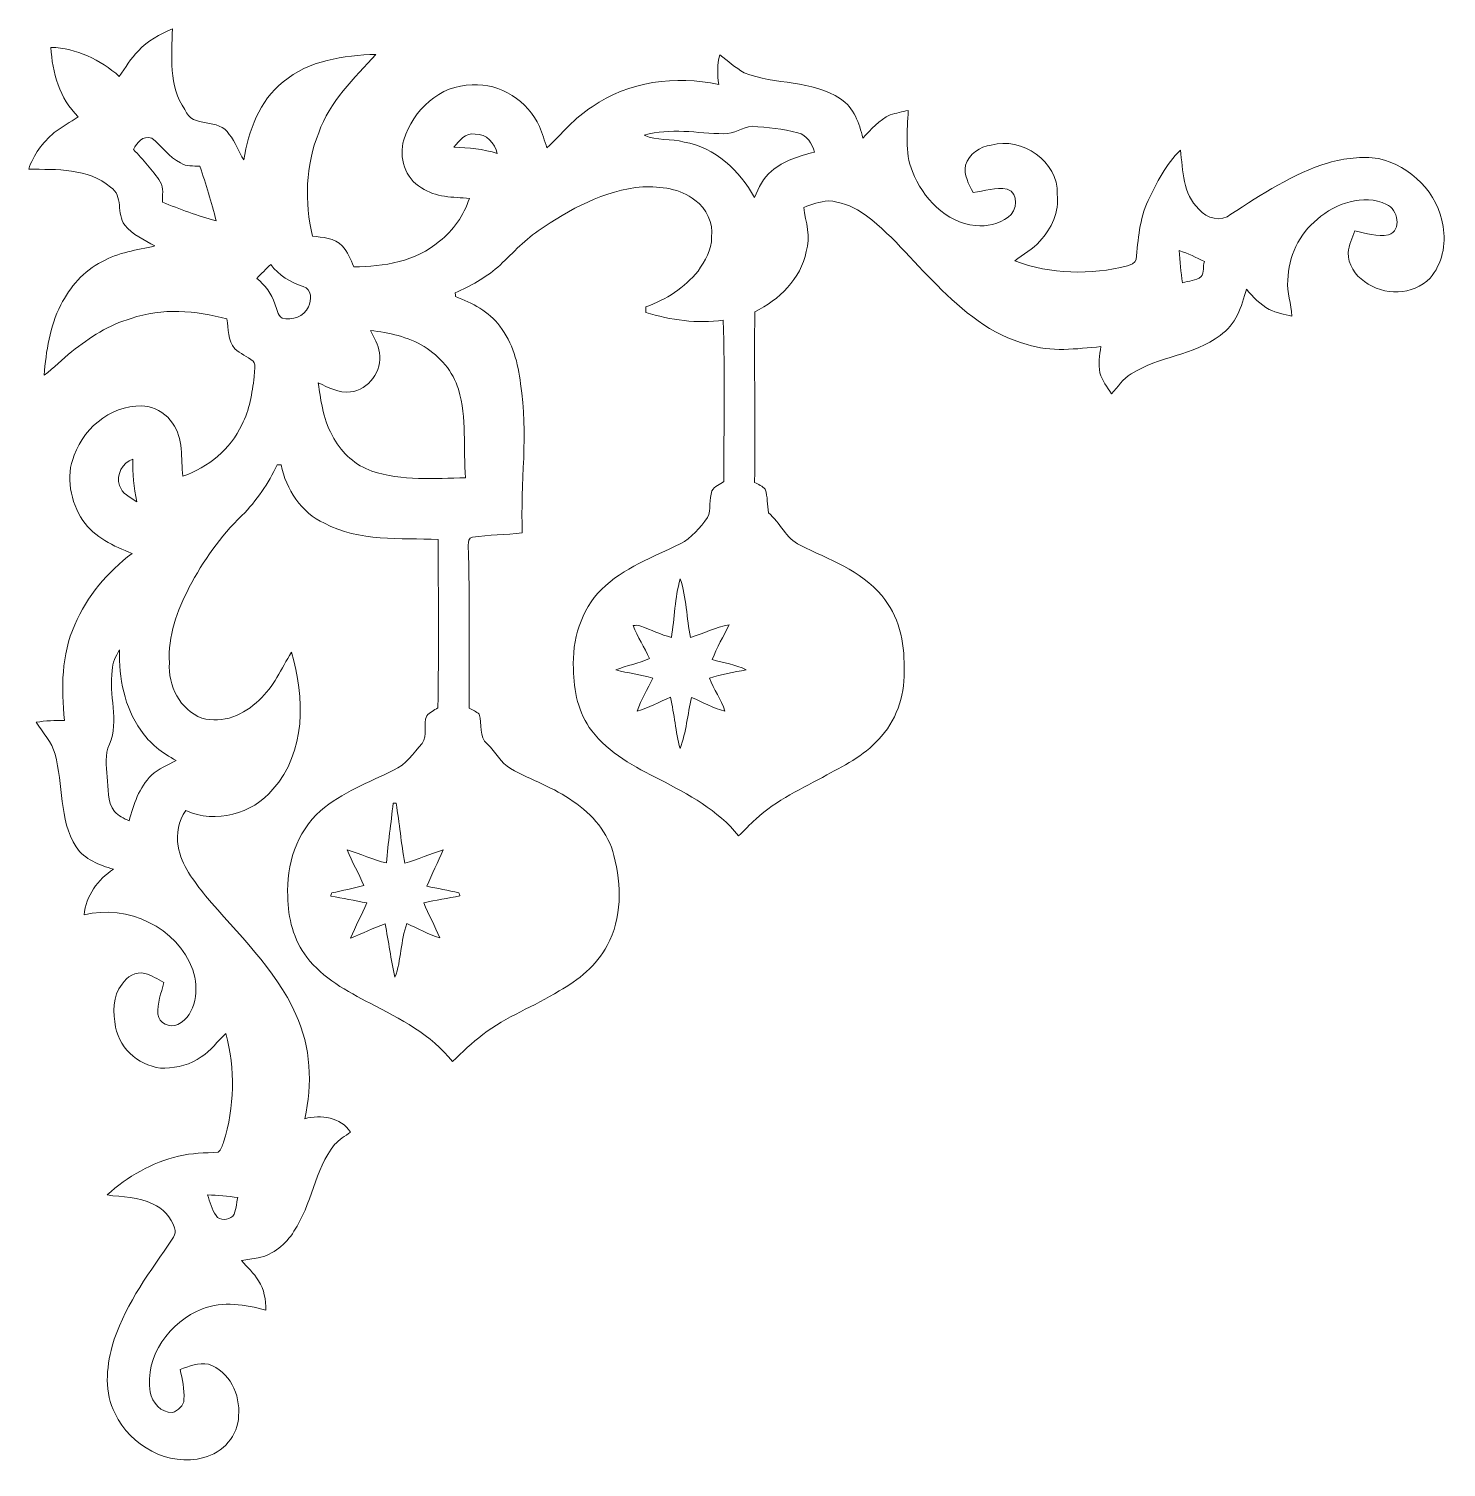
# Model space of a CAD drawing. Header units: centimetres. Extents: x -16.3 to 16.3, y -16.6 to 16.4.
import ezdxf

# ---------------------------------------------------------------- set-up
doc = ezdxf.new("R2010")
doc.units = ezdxf.units.CM
doc.header["$MEASUREMENT"] = 0
doc.layers.add('Layer 1', color=7, linetype='Continuous')

msp = doc.modelspace()

# ---------------------------------------------------------------- linework, layer by layer
at = {"layer": 'Layer 1', "color": 251, "lineweight": 9}
for points, knots in [([(-13.73681, 15.92373), (-13.52408, 16.15551), (-13.23833, 16.30085), (-12.95541, 16.42856), (-12.95541, 16.42856), (-12.9674, 15.80626), (-13.04431, 15.11305), (-12.66789, 14.57224), (-12.66789, 14.57224), (-12.50138, 14.11857), (-11.86638, 14.40009), (-11.64942, 14.00392), (-11.64942, 14.00392), (-11.50196, 13.8307), (-11.43211, 13.61128), (-11.3157, 13.41901), (-11.3157, 13.41901), (-11.20245, 14.0847), (-10.96045, 14.77579), (-10.41046, 15.2083), (-10.41046, 15.2083), (-9.82344, 15.70748), (-9.02298, 15.81578), (-8.27968, 15.84083), (-8.27968, 15.84083), (-8.77675, 15.29191), (-9.34295, 14.7578), (-9.59342, 14.04131), (-9.59342, 14.04131), (-9.89893, 13.29236), (-9.92115, 12.44887), (-9.73877, 11.66641), (-9.73877, 11.66641), (-9.50488, 11.63713), (-9.23112, 11.63219), (-9.05826, 11.4431), (-9.05826, 11.4431), (-8.91785, 11.31646), (-8.866, 11.1316), (-8.78839, 10.96615), (-8.78839, 10.96615), (-8.09835, 10.9598), (-7.36246, 11.08962), (-6.822, 11.54964), (-6.822, 11.54964), (-6.49815, 11.79835), (-6.26214, 12.1476), (-6.13338, 12.53389), (-6.13338, 12.53389), (-6.5038, 12.56564), (-6.91302, 12.55294), (-7.23052, 12.77978), (-7.23052, 12.77978), (-7.61399, 12.98509), (-7.76215, 13.47757), (-7.63833, 13.88009), (-7.63833, 13.88009), (-7.43478, 14.55531), (-6.8033, 15.14339), (-6.07094, 15.13774), (-6.07094, 15.13774), (-5.419, 15.19631), (-4.78931, 14.76309), (-4.52224, 14.18136), (-4.52224, 14.18136), (-4.45663, 14.02367), (-4.40794, 13.85998), (-4.35362, 13.69806), (-4.35362, 13.69806), (-4.0086, 14.01133), (-3.7165, 14.39021), (-3.31504, 14.63751), (-3.31504, 14.63751), (-2.4786, 15.21888), (-1.39099, 15.36634), (-0.40744, 15.14833), (-0.40744, 15.14833), (-0.44307, 15.37552), (-0.43884, 15.60518), (-0.38416, 15.82954), (-0.38416, 15.82954), (-0.19789, 15.69372), (-0.02538, 15.53674), (0.17464, 15.41997), (0.17464, 15.41997), (0.8876, 15.12893), (1.7378, 15.26686), (2.39255, 14.81672), (2.39255, 14.81672), (2.70088, 14.61951), (2.81871, 14.2558), (2.90232, 13.91996), (2.90232, 13.91996), (3.0967, 14.11434), (3.27273, 14.34117), (3.53344, 14.45053), (3.53344, 14.45053), (3.66749, 14.49393), (3.80684, 14.5225), (3.94478, 14.55425), (3.94478, 14.55425), (3.92996, 14.08858), (3.85588, 13.59611), (4.0425, 13.15443), (4.0425, 13.15443), (4.27603, 12.54236), (4.80767, 11.98038), (5.48747, 11.91159), (5.48747, 11.91159), (5.75135, 11.8742), (6.02405, 11.95393), (6.24312, 12.10103), (6.24312, 12.10103), (6.45267, 12.25061), (6.49395, 12.6489), (6.21843, 12.74979), (6.21843, 12.74979), (5.95526, 12.79389), (5.69385, 12.70922), (5.43632, 12.66583), (5.43632, 12.66583), (5.33366, 12.86021), (5.22324, 13.07011), (5.25781, 13.29836), (5.25781, 13.29836), (5.3453, 13.55448), (5.58907, 13.7284), (5.85295, 13.75909), (5.85295, 13.75909), (6.55568, 13.95488), (7.39565, 13.38797), (7.36848, 12.63161), (7.36848, 12.63161), (7.41646, 12.23227), (7.23655, 11.83927), (6.96773, 11.55246), (6.96773, 11.55246), (6.80827, 11.36373), (6.58038, 11.25719), (6.39552, 11.09773), (6.39552, 11.09773), (7.21679, 10.79188), (8.13507, 10.76612), (8.98033, 10.98908), (8.98033, 10.98908), (9.05653, 11.0113), (9.15742, 11.04164), (9.17682, 11.13089), (9.17682, 11.13089), (9.23009, 11.58809), (9.25196, 12.06117), (9.45834, 12.48274), (9.45834, 12.48274), (9.64849, 12.89866), (9.86933, 13.31953), (10.19811, 13.64373), (10.19811, 13.64373), (10.25562, 13.17665), (10.25209, 12.63338), (10.6211, 12.28448), (10.6211, 12.28448), (10.79219, 12.07563), (11.13862, 11.9765), (11.35699, 12.17229), (11.35699, 12.17229), (12.06572, 12.6302), (12.78221, 13.10151), (13.59572, 13.35234), (13.59572, 13.35234), (13.9679, 13.45182), (14.36019, 13.5125), (14.74401, 13.44688), (14.74401, 13.44688), (15.48625, 13.28919), (16.12231, 12.65207), (16.22991, 11.89184), (16.22991, 11.89184), (16.30223, 11.47944), (16.21015, 11.02471), (15.9297, 10.70509), (15.9297, 10.70509), (15.54164, 10.30539), (14.86113, 10.28987), (14.42827, 10.62431), (14.42827, 10.62431), (14.20743, 10.77071), (14.04516, 11.01695), (14.04763, 11.28823), (14.04763, 11.28823), (14.07056, 11.46392), (14.14182, 11.62831), (14.20532, 11.79235), (14.20532, 11.79235), (14.45685, 11.72921), (14.7172, 11.65265), (14.9779, 11.69393), (14.9779, 11.69393), (15.28764, 11.8047), (15.19415, 12.28271), (14.93028, 12.39737), (14.93028, 12.39737), (14.39335, 12.64713), (13.76646, 12.42418), (13.34313, 12.05623), (13.34313, 12.05623), (12.92226, 11.72109), (12.67109, 11.19369), (12.66474, 10.65711), (12.66474, 10.65711), (12.63546, 10.3763), (12.74658, 10.10959), (12.75752, 9.83161), (12.75752, 9.83161), (12.58148, 9.87359), (12.39945, 9.90358), (12.23682, 9.98647), (12.23682, 9.98647), (12.02445, 10.09408), (11.86711, 10.2747), (11.714, 10.45145), (11.714, 10.45145), (11.60182, 10.05774), (11.47164, 9.6263), (11.10722, 9.39028), (11.10722, 9.39028), (10.50397, 8.92603), (9.69646, 8.91086), (9.06393, 8.50341), (9.06393, 8.50341), (8.8692, 8.40145), (8.76936, 8.19614), (8.61308, 8.05044), (8.61308, 8.05044), (8.51431, 8.20319), (8.40001, 8.35171), (8.34603, 8.52739), (8.34603, 8.52739), (8.31499, 8.72848), (8.33615, 8.93309), (8.37214, 9.13169), (8.37214, 9.13169), (7.80769, 9.08231), (7.2242, 8.99693), (6.67457, 9.18143), (6.67457, 9.18143), (5.8586, 9.39382), (5.19008, 9.95262), (4.6087, 10.54035), (4.6087, 10.54035), (4.02803, 11.09985), (3.53626, 11.7599), (2.86563, 12.22027), (2.86563, 12.22027), (2.64091, 12.36597), (2.37738, 12.4584), (2.11033, 12.47745), (2.11033, 12.47745), (1.91489, 12.46334), (1.72686, 12.39984), (1.54624, 12.32752), (1.54624, 12.32752), (1.5921, 11.99238), (1.71169, 11.64666), (1.6048, 11.31187), (1.6048, 11.31187), (1.4771, 10.68781), (0.98074, 10.19991), (0.41982, 9.93357), (0.41982, 9.93357), (0.41206, 8.62794), (0.42723, 7.32089), (0.4177, 6.01491), (0.4177, 6.01491), (0.4999, 5.96446), (0.6015, 5.93307), (0.66218, 5.8551), (0.66218, 5.8551), (0.71757, 5.68365), (0.70769, 5.49562), (0.73803, 5.31818), (0.73803, 5.31818), (1.00155, 5.08886), (1.13702, 4.72832), (1.46298, 4.56992), (1.46298, 4.56992), (2.12127, 4.24607), (2.85469, 3.9956), (3.33835, 3.41422), (3.33835, 3.41422), (3.72394, 2.9602), (3.86681, 2.35095), (3.84917, 1.7664), (3.84917, 1.7664), (3.88375, 1.2016), (3.71018, 0.61987), (3.33518, 0.1916), (3.33518, 0.1916), (3.00603, -0.21551), (2.52837, -0.45398), (2.07858, -0.70163), (2.07858, -0.70163), (1.51625, -1.00785), (0.92077, -1.27631), (0.44452, -1.71411), (0.44452, -1.71411), (0.3094, -1.8397), (0.18522, -1.97657), (0.04729, -2.09899), (0.04729, -2.09899), (-0.42402, -1.50808), (-1.10489, -1.15072), (-1.76105, -0.80641), (-1.76105, -0.80641), (-2.33749, -0.52278), (-2.92628, -0.20457), (-3.32492, 0.31295), (-3.32492, 0.31295), (-3.62936, 0.71724), (-3.74014, 1.233), (-3.74296, 1.73042), (-3.74296, 1.73042), (-3.77647, 2.38976), (-3.57574, 3.08543), (-3.1002, 3.55886), (-3.1002, 3.55886), (-2.59325, 4.05205), (-1.91345, 4.29511), (-1.2915, 4.60485), (-1.2915, 4.60485), (-1.02198, 4.7315), (-0.84348, 4.98021), (-0.66109, 5.20563), (-0.66109, 5.20563), (-0.58172, 5.39826), (-0.63146, 5.62544), (-0.56267, 5.82265), (-0.56267, 5.82265), (-0.5034, 5.92778), (-0.3824, 5.97293), (-0.28644, 6.03784), (-0.28644, 6.03784), (-0.29491, 7.27115), (-0.25998, 8.50552), (-0.30267, 9.73778), (-0.30267, 9.73778), (-0.90415, 9.65346), (-1.5074, 9.73883), (-2.08384, 9.91627), (-2.08384, 9.91627), (-2.08208, 9.95897), (-2.08032, 10.00165), (-2.07855, 10.04399), (-2.07855, 10.04399), (-1.61853, 10.20732), (-1.19167, 10.48708), (-0.88122, 10.86596), (-0.88122, 10.86596), (-0.72283, 11.09668), (-0.56372, 11.35491), (-0.56972, 11.64524), (-0.56972, 11.64524), (-0.52986, 11.97262), (-0.68825, 12.30212), (-0.95213, 12.49403), (-0.95213, 12.49403), (-1.28515, 12.76743), (-1.74059, 12.80518), (-2.15334, 12.80341), (-2.15334, 12.80341), (-3.03493, 12.71663), (-3.84103, 12.28977), (-4.55294, 11.786), (-4.55294, 11.786), (-4.90219, 11.55388), (-5.177, 11.23426), (-5.48321, 10.95168), (-5.48321, 10.95168), (-5.7746, 10.7065), (-6.1101, 10.52165), (-6.45758, 10.36854), (-6.45758, 10.36854), (-6.45617, 10.34702), (-6.45335, 10.30328), (-6.45194, 10.28141), (-6.45194, 10.28141), (-6.06917, 10.13324), (-5.68324, 9.93992), (-5.43523, 9.59949), (-5.43523, 9.59949), (-5.1435, 9.2206), (-5.01015, 8.74612), (-4.95581, 8.27728), (-4.95581, 8.27728), (-4.77554, 7.14168), (-4.96428, 5.99374), (-4.91877, 4.85251), (-4.91877, 4.85251), (-5.30012, 4.81369), (-5.68606, 4.81299), (-6.06494, 4.75302), (-6.06494, 4.75302), (-6.15878, 4.74879), (-6.15843, 4.64648), (-6.15913, 4.57558), (-6.15913, 4.57558), (-6.12244, 3.32709), (-6.15243, 2.0779), (-6.13655, 0.82872), (-6.13655, 0.82872), (-6.0593, 0.78674), (-5.97498, 0.75252), (-5.91042, 0.69113), (-5.91042, 0.69113), (-5.82752, 0.46994), (-5.9323, 0.16796), (-5.71781, 0.00251), (-5.71781, 0.00251), (-5.52554, -0.16929), (-5.41971, -0.4307), (-5.18617, -0.55629), (-5.18617, -0.55629), (-4.71662, -0.82722), (-4.18887, -0.98985), (-3.74684, -1.30982), (-3.74684, -1.30982), (-3.3101, -1.60369), (-2.94074, -2.03513), (-2.81339, -2.55442), (-2.81339, -2.55442), (-2.63841, -3.2314), (-2.62148, -3.99093), (-2.97108, -4.61676), (-2.97108, -4.61676), (-3.20744, -5.08067), (-3.62972, -5.40945), (-4.07351, -5.66204), (-4.07351, -5.66204), (-4.64325, -6.02082), (-5.29095, -6.24518), (-5.82364, -6.66499), (-5.82364, -6.66499), (-6.07905, -6.8435), (-6.29354, -7.07033), (-6.51861, -7.28447), (-6.51861, -7.28447), (-7.01144, -6.66711), (-7.72264, -6.29352), (-8.4155, -5.94532), (-8.4155, -5.94532), (-8.94431, -5.66522), (-9.49782, -5.37312), (-9.86647, -4.88593), (-9.86647, -4.88593), (-10.16986, -4.49153), (-10.30145, -3.98317), (-10.30568, -3.4907), (-10.30568, -3.4907), (-10.34414, -2.77138), (-10.10354, -2.0115), (-9.55356, -1.52431), (-9.55356, -1.52431), (-9.06285, -1.10098), (-8.44619, -0.87873), (-7.87469, -0.59298), (-7.87469, -0.59298), (-7.59247, -0.46316), (-7.41326, -0.20775), (-7.21994, 0.02262), (-7.21994, 0.02262), (-7.07635, 0.20606), (-7.21217, 0.45795), (-7.11304, 0.65656), (-7.11304, 0.65656), (-7.04002, 0.73205), (-6.94371, 0.78039), (-6.85869, 0.84106), (-6.85869, 0.84106), (-6.83223, 2.12729), (-6.85128, 3.41387), (-6.84775, 4.70046), (-6.84775, 4.70046), (-7.72053, 4.74596), (-8.66562, 4.64366), (-9.46431, 5.07616), (-9.46431, 5.07616), (-10.00053, 5.31641), (-10.34061, 5.85757), (-10.45808, 6.41884), (-10.45808, 6.41884), (-10.47995, 6.41919), (-10.52335, 6.42061), (-10.54488, 6.42096), (-10.54488, 6.42096), (-10.7509, 5.99233), (-11.0183, 5.58981), (-11.35662, 5.25362), (-11.35662, 5.25362), (-11.85156, 4.78018), (-12.24844, 4.21009), (-12.56735, 3.60543), (-12.56735, 3.60543), (-12.84287, 3.07062), (-13.06406, 2.48501), (-13.02279, 1.87153), (-13.02279, 1.87153), (-13.05806, 1.35612), (-12.78043, 0.78603), (-12.27631, 0.60435), (-12.27631, 0.60435), (-11.79653, 0.46006), (-11.30264, 0.68055), (-10.96539, 1.01675), (-10.96539, 1.01675), (-10.62212, 1.31379), (-10.45738, 1.74029), (-10.22066, 2.11353), (-10.22066, 2.11353), (-9.90457, 1.07989), (-9.88976, -0.18058), (-10.64612, -1.03042), (-10.64612, -1.03042), (-11.11673, -1.6051), (-11.96304, -1.82805), (-12.64637, -1.5222), (-12.64637, -1.5222), (-12.821, -1.75221), (-12.87039, -2.05807), (-12.81994, -2.33923), (-12.81994, -2.33923), (-12.7575, -2.78161), (-12.45587, -3.13439), (-12.19446, -3.47729), (-12.19446, -3.47729), (-11.46139, -4.34759), (-10.59003, -5.1417), (-10.12047, -6.19932), (-10.12047, -6.19932), (-9.77229, -6.94192), (-9.73242, -7.80199), (-9.9148, -8.59468), (-9.9148, -8.59468), (-9.54228, -8.49202), (-9.08895, -8.56081), (-8.86494, -8.90301), (-8.86494, -8.90301), (-8.98876, -8.99332), (-9.11964, -9.07693), (-9.22971, -9.18453), (-9.22971, -9.18453), (-9.69114, -9.77367), (-9.75113, -10.56283), (-10.16351, -11.18019), (-10.16351, -11.18019), (-10.34696, -11.4737), (-10.6366, -11.72382), (-10.9855, -11.78662), (-10.9855, -11.78662), (-11.11073, -11.81131), (-11.23703, -11.83213), (-11.36367, -11.85047), (-11.36367, -11.85047), (-11.23667, -12.00534), (-11.0811, -12.13834), (-10.9795, -12.31367), (-10.9795, -12.31367), (-10.84121, -12.51017), (-10.81193, -12.7564), (-10.80805, -12.99065), (-10.80805, -12.99065), (-11.28077, -12.86294), (-11.793, -12.77263), (-12.26431, -12.96137), (-12.26431, -12.96137), (-13.01326, -13.24747), (-13.60099, -14.04757), (-13.46411, -14.8706), (-13.46411, -14.8706), (-13.42284, -15.1119), (-13.21293, -15.35144), (-12.95329, -15.33838), (-12.95329, -15.33838), (-12.82135, -15.30028), (-12.69259, -15.18281), (-12.68835, -15.03852), (-12.68835, -15.03852), (-12.67283, -14.80498), (-12.72716, -14.57674), (-12.77937, -14.35166), (-12.77937, -14.35166), (-12.57194, -14.28217), (-12.34792, -14.1788), (-12.12391, -14.23207), (-12.12391, -14.23207), (-11.64554, -14.38976), (-11.38801, -14.93198), (-11.43564, -15.41247), (-11.43564, -15.41247), (-11.43211, -15.86755), (-11.80465, -16.26725), (-12.23362, -16.37555), (-12.23362, -16.37555), (-13.04113, -16.59604), (-13.92555, -16.10356), (-14.27091, -15.36308), (-14.27091, -15.36308), (-14.52456, -14.88895), (-14.47059, -14.31956), (-14.33865, -13.81897), (-14.33865, -13.81897), (-14.08959, -12.9596), (-13.55548, -12.22512), (-13.05207, -11.50016), (-13.05207, -11.50016), (-12.98539, -11.38198), (-12.84675, -11.25392), (-12.90284, -11.10364), (-12.90284, -11.10364), (-12.98857, -10.86093), (-13.16813, -10.64679), (-13.40978, -10.54978), (-13.40978, -10.54978), (-13.73081, -10.38433), (-14.10476, -10.39597), (-14.4526, -10.34481), (-14.4526, -10.34481), (-13.98975, -9.91972), (-13.42248, -9.60433), (-12.81183, -9.45087), (-12.81183, -9.45087), (-12.51338, -9.38314), (-12.20575, -9.3842), (-11.90236, -9.35951), (-11.90236, -9.35951), (-11.82899, -9.30906), (-11.811, -9.21381), (-11.77854, -9.13654), (-11.77854, -9.13654), (-11.5263, -8.32975), (-11.50831, -7.4538), (-11.72633, -6.63642), (-11.72633, -6.63642), (-11.92283, -6.80892), (-12.06746, -7.03752), (-12.29324, -7.17616), (-12.29324, -7.17616), (-12.5349, -7.35008), (-12.8344, -7.42099), (-13.12756, -7.43793), (-13.12756, -7.43793), (-13.66061, -7.42558), (-14.16226, -7.01918), (-14.25751, -6.49072), (-14.25751, -6.49072), (-14.3196, -6.16263), (-14.33583, -5.77775), (-14.10864, -5.50435), (-14.10864, -5.50435), (-14.00421, -5.32655), (-13.79396, -5.21754), (-13.58688, -5.25741), (-13.58688, -5.25741), (-13.43201, -5.30433), (-13.29125, -5.38723), (-13.15155, -5.46766), (-13.15155, -5.46766), (-13.2087, -5.7079), (-13.30748, -5.94427), (-13.28984, -6.19544), (-13.28984, -6.19544), (-13.26268, -6.40041), (-13.01467, -6.51823), (-12.83088, -6.4318), (-12.83088, -6.4318), (-12.39026, -6.20356), (-12.34545, -5.6056), (-12.48551, -5.17944), (-12.48551, -5.17944), (-12.8344, -4.20048), (-13.99398, -3.66497), (-14.98035, -3.91509), (-14.98035, -3.91509), (-14.94331, -3.47764), (-14.66955, -3.09982), (-14.30584, -2.8684), (-14.30584, -2.8684), (-14.62651, -2.77138), (-14.97294, -2.64862), (-15.16626, -2.35546), (-15.16626, -2.35546), (-15.56596, -1.71905), (-15.45695, -0.92494), (-15.64992, -0.22433), (-15.64992, -0.22433), (-15.71977, 0.05578), (-15.93215, 0.26639), (-16.07961, 0.50663), (-16.07961, 0.50663), (-15.86618, 0.54755), (-15.64816, 0.54367), (-15.43191, 0.54896), (-15.43191, 0.54896), (-15.50987, 1.28733), (-15.50458, 2.05638), (-15.19731, 2.74747), (-15.19731, 2.74747), (-14.91826, 3.40364), (-14.44413, 3.9575), (-13.87863, 4.38472), (-13.87863, 4.38472), (-14.30478, 4.54489), (-14.74223, 4.75478), (-15.01175, 5.1379), (-15.01175, 5.1379), (-15.28938, 5.57218), (-15.41885, 6.14685), (-15.2093, 6.6358), (-15.2093, 6.6358), (-14.96836, 7.32054), (-14.26245, 7.85359), (-13.51809, 7.75763), (-13.51809, 7.75763), (-13.29372, 7.70225), (-13.07676, 7.57278), (-12.95258, 7.37381), (-12.95258, 7.37381), (-12.68941, 7.02491), (-12.76561, 6.56313), (-12.71128, 6.15567), (-12.71128, 6.15567), (-12.13379, 6.35711), (-11.61661, 6.77691), (-11.35909, 7.33889), (-11.35909, 7.33889), (-11.17988, 7.67579), (-11.12273, 8.06138), (-11.07792, 8.43532), (-11.07792, 8.43532), (-11.08004, 8.54962), (-11.0236, 8.6932), (-11.10015, 8.79798), (-11.10015, 8.79798), (-11.23138, 8.90663), (-11.39789, 8.96765), (-11.52348, 9.08373), (-11.52348, 9.08373), (-11.6847, 9.27034), (-11.66248, 9.54022), (-11.7041, 9.76635), (-11.7041, 9.76635), (-12.4153, 9.96567), (-13.1953, 10.02423), (-13.90261, 9.77623), (-13.90261, 9.77623), (-14.40956, 9.63688), (-14.85406, 9.33878), (-15.26398, 9.0188), (-15.26398, 9.0188), (-15.48518, 8.84772), (-15.67038, 8.63323), (-15.90286, 8.47659), (-15.90286, 8.47659), (-15.85136, 9.02621), (-15.77622, 9.59137), (-15.51975, 10.08773), (-15.51975, 10.08773), (-15.30773, 10.49872), (-14.9927, 10.87196), (-14.57219, 11.07939), (-14.57219, 11.07939), (-14.20212, 11.29882), (-13.76856, 11.34785), (-13.35687, 11.44205), (-13.35687, 11.44205), (-13.60134, 11.57822), (-13.86804, 11.69816), (-14.04866, 11.91935), (-14.04866, 11.91935), (-14.24834, 12.18041), (-14.07054, 12.59704), (-14.37393, 12.79354), (-14.37393, 12.79354), (-14.89286, 13.23028), (-15.61606, 13.19888), (-16.25353, 13.20276), (-16.25353, 13.20276), (-16.15193, 13.53543), (-15.92897, 13.81941), (-15.67109, 14.0466), (-15.67109, 14.0466), (-15.49364, 14.17678), (-15.29997, 14.28261), (-15.12005, 14.40891), (-15.12005, 14.40891), (-15.54197, 14.82448), (-15.71625, 15.4242), (-15.74482, 16.0017), (-15.74482, 16.0017), (-15.15709, 15.97912), (-14.60852, 15.72265), (-14.1739, 15.33459), (-14.1739, 15.33459), (-14.03173, 15.53356), (-13.91073, 15.74946), (-13.73681, 15.92373), (-13.73681, 15.92373), (-13.73681, 15.92373), (-13.73681, 15.92373), (-13.73681, 15.92373)], [0, 0, 0, 0, 0.00492611, 0.00492611, 0.00492611, 0.00492611, 0.00985222, 0.00985222, 0.00985222, 0.00985222, 0.01477833, 0.01477833, 0.01477833, 0.01477833, 0.01970443, 0.01970443, 0.01970443, 0.01970443, 0.02463054, 0.02463054, 0.02463054, 0.02463054, 0.02955665, 0.02955665, 0.02955665, 0.02955665, 0.03448276, 0.03448276, 0.03448276, 0.03448276, 0.03940887, 0.03940887, 0.03940887, 0.03940887, 0.04433498, 0.04433498, 0.04433498, 0.04433498, 0.04926108, 0.04926108, 0.04926108, 0.04926108, 0.05418719, 0.05418719, 0.05418719, 0.05418719, 0.0591133, 0.0591133, 0.0591133, 0.0591133, 0.06403941, 0.06403941, 0.06403941, 0.06403941, 0.06896552, 0.06896552, 0.06896552, 0.06896552, 0.07389163, 0.07389163, 0.07389163, 0.07389163, 0.07881773, 0.07881773, 0.07881773, 0.07881773, 0.08374384, 0.08374384, 0.08374384, 0.08374384, 0.08866995, 0.08866995, 0.08866995, 0.08866995, 0.09359606, 0.09359606, 0.09359606, 0.09359606, 0.09852217, 0.09852217, 0.09852217, 0.09852217, 0.10344828, 0.10344828, 0.10344828, 0.10344828, 0.10837438, 0.10837438, 0.10837438, 0.10837438, 0.11330049, 0.11330049, 0.11330049, 0.11330049, 0.1182266, 0.1182266, 0.1182266, 0.1182266, 0.12315271, 0.12315271, 0.12315271, 0.12315271, 0.12807882, 0.12807882, 0.12807882, 0.12807882, 0.13300493, 0.13300493, 0.13300493, 0.13300493, 0.13793103, 0.13793103, 0.13793103, 0.13793103, 0.14285714, 0.14285714, 0.14285714, 0.14285714, 0.14778325, 0.14778325, 0.14778325, 0.14778325, 0.15270936, 0.15270936, 0.15270936, 0.15270936, 0.15763547, 0.15763547, 0.15763547, 0.15763547, 0.16256158, 0.16256158, 0.16256158, 0.16256158, 0.16748768, 0.16748768, 0.16748768, 0.16748768, 0.17241379, 0.17241379, 0.17241379, 0.17241379, 0.1773399, 0.1773399, 0.1773399, 0.1773399, 0.18226601, 0.18226601, 0.18226601, 0.18226601, 0.18719212, 0.18719212, 0.18719212, 0.18719212, 0.19211823, 0.19211823, 0.19211823, 0.19211823, 0.19704433, 0.19704433, 0.19704433, 0.19704433, 0.20197044, 0.20197044, 0.20197044, 0.20197044, 0.20689655, 0.20689655, 0.20689655, 0.20689655, 0.21182266, 0.21182266, 0.21182266, 0.21182266, 0.21674877, 0.21674877, 0.21674877, 0.21674877, 0.22167488, 0.22167488, 0.22167488, 0.22167488, 0.22660099, 0.22660099, 0.22660099, 0.22660099, 0.23152709, 0.23152709, 0.23152709, 0.23152709, 0.2364532, 0.2364532, 0.2364532, 0.2364532, 0.24137931, 0.24137931, 0.24137931, 0.24137931, 0.24630542, 0.24630542, 0.24630542, 0.24630542, 0.25123153, 0.25123153, 0.25123153, 0.25123153, 0.25615764, 0.25615764, 0.25615764, 0.25615764, 0.26108374, 0.26108374, 0.26108374, 0.26108374, 0.26600985, 0.26600985, 0.26600985, 0.26600985, 0.27093596, 0.27093596, 0.27093596, 0.27093596, 0.27586207, 0.27586207, 0.27586207, 0.27586207, 0.28078818, 0.28078818, 0.28078818, 0.28078818, 0.28571429, 0.28571429, 0.28571429, 0.28571429, 0.29064039, 0.29064039, 0.29064039, 0.29064039, 0.2955665, 0.2955665, 0.2955665, 0.2955665, 0.30049261, 0.30049261, 0.30049261, 0.30049261, 0.30541872, 0.30541872, 0.30541872, 0.30541872, 0.31034483, 0.31034483, 0.31034483, 0.31034483, 0.31527094, 0.31527094, 0.31527094, 0.31527094, 0.32019704, 0.32019704, 0.32019704, 0.32019704, 0.32512315, 0.32512315, 0.32512315, 0.32512315, 0.33004926, 0.33004926, 0.33004926, 0.33004926, 0.33497537, 0.33497537, 0.33497537, 0.33497537, 0.33990148, 0.33990148, 0.33990148, 0.33990148, 0.34482759, 0.34482759, 0.34482759, 0.34482759, 0.34975369, 0.34975369, 0.34975369, 0.34975369, 0.3546798, 0.3546798, 0.3546798, 0.3546798, 0.35960591, 0.35960591, 0.35960591, 0.35960591, 0.36453202, 0.36453202, 0.36453202, 0.36453202, 0.36945813, 0.36945813, 0.36945813, 0.36945813, 0.37438424, 0.37438424, 0.37438424, 0.37438424, 0.37931034, 0.37931034, 0.37931034, 0.37931034, 0.38423645, 0.38423645, 0.38423645, 0.38423645, 0.38916256, 0.38916256, 0.38916256, 0.38916256, 0.39408867, 0.39408867, 0.39408867, 0.39408867, 0.39901478, 0.39901478, 0.39901478, 0.39901478, 0.40394089, 0.40394089, 0.40394089, 0.40394089, 0.408867, 0.408867, 0.408867, 0.408867, 0.4137931, 0.4137931, 0.4137931, 0.4137931, 0.41871921, 0.41871921, 0.41871921, 0.41871921, 0.42364532, 0.42364532, 0.42364532, 0.42364532, 0.42857143, 0.42857143, 0.42857143, 0.42857143, 0.43349754, 0.43349754, 0.43349754, 0.43349754, 0.43842365, 0.43842365, 0.43842365, 0.43842365, 0.44334975, 0.44334975, 0.44334975, 0.44334975, 0.44827586, 0.44827586, 0.44827586, 0.44827586, 0.45320197, 0.45320197, 0.45320197, 0.45320197, 0.45812808, 0.45812808, 0.45812808, 0.45812808, 0.46305419, 0.46305419, 0.46305419, 0.46305419, 0.4679803, 0.4679803, 0.4679803, 0.4679803, 0.4729064, 0.4729064, 0.4729064, 0.4729064, 0.47783251, 0.47783251, 0.47783251, 0.47783251, 0.48275862, 0.48275862, 0.48275862, 0.48275862, 0.48768473, 0.48768473, 0.48768473, 0.48768473, 0.49261084, 0.49261084, 0.49261084, 0.49261084, 0.49753695, 0.49753695, 0.49753695, 0.49753695, 0.50246305, 0.50246305, 0.50246305, 0.50246305, 0.50738916, 0.50738916, 0.50738916, 0.50738916, 0.51231527, 0.51231527, 0.51231527, 0.51231527, 0.51724138, 0.51724138, 0.51724138, 0.51724138, 0.52216749, 0.52216749, 0.52216749, 0.52216749, 0.5270936, 0.5270936, 0.5270936, 0.5270936, 0.5320197, 0.5320197, 0.5320197, 0.5320197, 0.53694581, 0.53694581, 0.53694581, 0.53694581, 0.54187192, 0.54187192, 0.54187192, 0.54187192, 0.54679803, 0.54679803, 0.54679803, 0.54679803, 0.55172414, 0.55172414, 0.55172414, 0.55172414, 0.55665025, 0.55665025, 0.55665025, 0.55665025, 0.56157635, 0.56157635, 0.56157635, 0.56157635, 0.56650246, 0.56650246, 0.56650246, 0.56650246, 0.57142857, 0.57142857, 0.57142857, 0.57142857, 0.57635468, 0.57635468, 0.57635468, 0.57635468, 0.58128079, 0.58128079, 0.58128079, 0.58128079, 0.5862069, 0.5862069, 0.5862069, 0.5862069, 0.591133, 0.591133, 0.591133, 0.591133, 0.59605911, 0.59605911, 0.59605911, 0.59605911, 0.60098522, 0.60098522, 0.60098522, 0.60098522, 0.60591133, 0.60591133, 0.60591133, 0.60591133, 0.61083744, 0.61083744, 0.61083744, 0.61083744, 0.61576355, 0.61576355, 0.61576355, 0.61576355, 0.62068966, 0.62068966, 0.62068966, 0.62068966, 0.62561576, 0.62561576, 0.62561576, 0.62561576, 0.63054187, 0.63054187, 0.63054187, 0.63054187, 0.63546798, 0.63546798, 0.63546798, 0.63546798, 0.64039409, 0.64039409, 0.64039409, 0.64039409, 0.6453202, 0.6453202, 0.6453202, 0.6453202, 0.65024631, 0.65024631, 0.65024631, 0.65024631, 0.65517241, 0.65517241, 0.65517241, 0.65517241, 0.66009852, 0.66009852, 0.66009852, 0.66009852, 0.66502463, 0.66502463, 0.66502463, 0.66502463, 0.66995074, 0.66995074, 0.66995074, 0.66995074, 0.67487685, 0.67487685, 0.67487685, 0.67487685, 0.67980296, 0.67980296, 0.67980296, 0.67980296, 0.68472906, 0.68472906, 0.68472906, 0.68472906, 0.68965517, 0.68965517, 0.68965517, 0.68965517, 0.69458128, 0.69458128, 0.69458128, 0.69458128, 0.69950739, 0.69950739, 0.69950739, 0.69950739, 0.7044335, 0.7044335, 0.7044335, 0.7044335, 0.70935961, 0.70935961, 0.70935961, 0.70935961, 0.71428571, 0.71428571, 0.71428571, 0.71428571, 0.71921182, 0.71921182, 0.71921182, 0.71921182, 0.72413793, 0.72413793, 0.72413793, 0.72413793, 0.72906404, 0.72906404, 0.72906404, 0.72906404, 0.73399015, 0.73399015, 0.73399015, 0.73399015, 0.73891626, 0.73891626, 0.73891626, 0.73891626, 0.74384236, 0.74384236, 0.74384236, 0.74384236, 0.74876847, 0.74876847, 0.74876847, 0.74876847, 0.75369458, 0.75369458, 0.75369458, 0.75369458, 0.75862069, 0.75862069, 0.75862069, 0.75862069, 0.7635468, 0.7635468, 0.7635468, 0.7635468, 0.76847291, 0.76847291, 0.76847291, 0.76847291, 0.77339901, 0.77339901, 0.77339901, 0.77339901, 0.77832512, 0.77832512, 0.77832512, 0.77832512, 0.78325123, 0.78325123, 0.78325123, 0.78325123, 0.78817734, 0.78817734, 0.78817734, 0.78817734, 0.79310345, 0.79310345, 0.79310345, 0.79310345, 0.79802956, 0.79802956, 0.79802956, 0.79802956, 0.80295567, 0.80295567, 0.80295567, 0.80295567, 0.80788177, 0.80788177, 0.80788177, 0.80788177, 0.81280788, 0.81280788, 0.81280788, 0.81280788, 0.81773399, 0.81773399, 0.81773399, 0.81773399, 0.8226601, 0.8226601, 0.8226601, 0.8226601, 0.82758621, 0.82758621, 0.82758621, 0.82758621, 0.83251232, 0.83251232, 0.83251232, 0.83251232, 0.83743842, 0.83743842, 0.83743842, 0.83743842, 0.84236453, 0.84236453, 0.84236453, 0.84236453, 0.84729064, 0.84729064, 0.84729064, 0.84729064, 0.85221675, 0.85221675, 0.85221675, 0.85221675, 0.85714286, 0.85714286, 0.85714286, 0.85714286, 0.86206897, 0.86206897, 0.86206897, 0.86206897, 0.86699507, 0.86699507, 0.86699507, 0.86699507, 0.87192118, 0.87192118, 0.87192118, 0.87192118, 0.87684729, 0.87684729, 0.87684729, 0.87684729, 0.8817734, 0.8817734, 0.8817734, 0.8817734, 0.88669951, 0.88669951, 0.88669951, 0.88669951, 0.89162562, 0.89162562, 0.89162562, 0.89162562, 0.89655172, 0.89655172, 0.89655172, 0.89655172, 0.90147783, 0.90147783, 0.90147783, 0.90147783, 0.90640394, 0.90640394, 0.90640394, 0.90640394, 0.91133005, 0.91133005, 0.91133005, 0.91133005, 0.91625616, 0.91625616, 0.91625616, 0.91625616, 0.92118227, 0.92118227, 0.92118227, 0.92118227, 0.92610837, 0.92610837, 0.92610837, 0.92610837, 0.93103448, 0.93103448, 0.93103448, 0.93103448, 0.93596059, 0.93596059, 0.93596059, 0.93596059, 0.9408867, 0.9408867, 0.9408867, 0.9408867, 0.94581281, 0.94581281, 0.94581281, 0.94581281, 0.95073892, 0.95073892, 0.95073892, 0.95073892, 0.95566502, 0.95566502, 0.95566502, 0.95566502, 0.96059113, 0.96059113, 0.96059113, 0.96059113, 0.96551724, 0.96551724, 0.96551724, 0.96551724, 0.97044335, 0.97044335, 0.97044335, 0.97044335, 0.97536946, 0.97536946, 0.97536946, 0.97536946, 0.98029557, 0.98029557, 0.98029557, 0.98029557, 0.98522167, 0.98522167, 0.98522167, 0.98522167, 0.99014778, 0.99014778, 0.99014778, 0.99014778, 1, 1, 1, 1]), ([(-13.84864, 13.65961), (-13.63309, 13.41936), (-13.40485, 13.18794), (-13.23163, 12.91348), (-13.23163, 12.91348), (-13.1445, 12.77413), (-13.19071, 12.59986), (-13.18471, 12.44817), (-13.18471, 12.44817), (-12.78008, 12.28871), (-12.37332, 12.12855), (-11.9514, 12.02236), (-11.9514, 12.02236), (-12.05124, 12.44499), (-12.18318, 12.85951), (-12.32182, 13.27084), (-12.32182, 13.27084), (-12.47175, 13.28884), (-12.6365, 13.25356), (-12.76738, 13.34916), (-12.76738, 13.34916), (-13.03408, 13.48039), (-13.19847, 13.74039), (-13.42919, 13.91643), (-13.42919, 13.91643), (-13.63486, 13.9891), (-13.76362, 13.80954), (-13.84864, 13.65961), (-13.84864, 13.65961), (-13.84864, 13.65961), (-13.84864, 13.65961), (-13.84864, 13.65961)], [0, 0, 0, 0, 0.11111111, 0.11111111, 0.11111111, 0.11111111, 0.22222222, 0.22222222, 0.22222222, 0.22222222, 0.33333333, 0.33333333, 0.33333333, 0.33333333, 0.44444444, 0.44444444, 0.44444444, 0.44444444, 0.55555556, 0.55555556, 0.55555556, 0.55555556, 0.66666667, 0.66666667, 0.66666667, 0.66666667, 0.77777778, 0.77777778, 0.77777778, 0.77777778, 1, 1, 1, 1]), ([(-6.48827, 13.71323), (-6.15208, 13.69347), (-5.81306, 13.67231), (-5.49238, 13.56294), (-5.49238, 13.56294), (-5.54142, 13.79613), (-5.74532, 14.02614), (-5.99968, 14.00744), (-5.99968, 14.00744), (-6.22299, 14.04907), (-6.36269, 13.85857), (-6.48827, 13.71323), (-6.48827, 13.71323), (-6.48827, 13.71323), (-6.48827, 13.71323), (-6.48827, 13.71323)], [0, 0, 0, 0, 0.2, 0.2, 0.2, 0.2, 0.4, 0.4, 0.4, 0.4, 0.6, 0.6, 0.6, 0.6, 1, 1, 1, 1]), ([(-0.28926, 14.01697), (-0.89639, 14.03002), (-1.5194, 14.16126), (-2.11559, 13.98416), (-2.11559, 13.98416), (-1.8302, 13.85046), (-1.50105, 13.91255), (-1.20225, 13.82753), (-1.20225, 13.82753), (-0.49423, 13.70159), (0.07763, 13.17418), (0.41382, 12.55718), (0.41382, 12.55718), (0.51084, 12.77766), (0.6142, 13.00803), (0.80858, 13.16078), (0.80858, 13.16078), (1.0841, 13.40208), (1.44429, 13.50932), (1.79213, 13.59611), (1.79213, 13.59611), (1.74309, 13.79366), (1.61785, 13.9831), (1.41113, 14.04166), (1.41113, 14.04166), (1.06893, 14.13092), (0.71439, 14.1669), (0.36232, 14.18877), (0.36232, 14.18877), (0.13548, 14.17184), (-0.05537, 14.01168), (-0.28926, 14.01697), (-0.28926, 14.01697), (-0.28926, 14.01697), (-0.28926, 14.01697), (-0.28926, 14.01697)], [0, 0, 0, 0, 0.1, 0.1, 0.1, 0.1, 0.2, 0.2, 0.2, 0.2, 0.3, 0.3, 0.3, 0.3, 0.4, 0.4, 0.4, 0.4, 0.5, 0.5, 0.5, 0.5, 0.6, 0.6, 0.6, 0.6, 0.7, 0.7, 0.7, 0.7, 0.8, 0.8, 0.8, 0.8, 1, 1, 1, 1]), ([(10.17166, 11.33586), (10.18048, 11.08891), (10.20588, 10.84232), (10.24503, 10.5982), (10.24503, 10.5982), (10.3865, 10.63948), (10.55336, 10.64477), (10.67613, 10.73755), (10.67613, 10.73755), (10.75409, 10.83139), (10.70682, 10.97779), (10.7481, 11.08186), (10.7481, 11.08186), (10.56324, 11.1824), (10.36992, 11.26707), (10.17166, 11.33586), (10.17166, 11.33586), (10.17166, 11.33586), (10.17166, 11.33586), (10.17166, 11.33586)], [0, 0, 0, 0, 0.16666667, 0.16666667, 0.16666667, 0.16666667, 0.33333333, 0.33333333, 0.33333333, 0.33333333, 0.5, 0.5, 0.5, 0.5, 0.66666667, 0.66666667, 0.66666667, 0.66666667, 1, 1, 1, 1]), ([(-11.01654, 10.69839), (-10.82957, 10.54564), (-10.67364, 10.34702), (-10.60203, 10.11419), (-10.60203, 10.11419), (-10.55758, 10.00059), (-10.53958, 9.8616), (-10.43409, 9.78505), (-10.43409, 9.78505), (-10.20585, 9.72684), (-9.9254, 9.81361), (-9.83155, 10.04434), (-9.83155, 10.04434), (-9.75076, 10.19462), (-9.75147, 10.45885), (-9.95114, 10.51001), (-9.95114, 10.51001), (-10.24325, 10.60702), (-10.51348, 10.76471), (-10.69657, 11.01836), (-10.69657, 11.01836), (-10.80523, 10.91394), (-10.91106, 10.80599), (-11.01654, 10.69839), (-11.01654, 10.69839), (-11.01654, 10.69839), (-11.01654, 10.69839), (-11.01654, 10.69839)], [0, 0, 0, 0, 0.125, 0.125, 0.125, 0.125, 0.25, 0.25, 0.25, 0.25, 0.375, 0.375, 0.375, 0.375, 0.5, 0.5, 0.5, 0.5, 0.625, 0.625, 0.625, 0.625, 0.75, 0.75, 0.75, 0.75, 1, 1, 1, 1]), ([(-8.40739, 9.50177), (-8.32977, 9.33596), (-8.22182, 9.17721), (-8.19889, 8.99165), (-8.19889, 8.99165), (-8.12763, 8.57608), (-8.4469, 8.13758), (-8.86776, 8.0896), (-8.86776, 8.0896), (-9.13375, 8.05397), (-9.37153, 8.19825), (-9.60648, 8.30021), (-9.60648, 8.30021), (-9.54333, 7.86241), (-9.47912, 7.40838), (-9.24312, 7.02386), (-9.24312, 7.02386), (-9.05438, 6.68237), (-8.74429, 6.4012), (-8.37281, 6.27491), (-8.37281, 6.27491), (-7.6796, 6.0456), (-6.93771, 6.10875), (-6.22052, 6.11757), (-6.22052, 6.11757), (-6.27696, 6.79561), (-6.18806, 7.49058), (-6.38597, 8.15168), (-6.38597, 8.15168), (-6.50591, 8.56655), (-6.81318, 8.90346), (-7.1709, 9.1324), (-7.1709, 9.1324), (-7.54237, 9.36207), (-7.98017, 9.4485), (-8.40739, 9.50177), (-8.40739, 9.50177), (-8.40739, 9.50177), (-8.40739, 9.50177), (-8.40739, 9.50177)], [0, 0, 0, 0, 0.09090909, 0.09090909, 0.09090909, 0.09090909, 0.18181818, 0.18181818, 0.18181818, 0.18181818, 0.27272727, 0.27272727, 0.27272727, 0.27272727, 0.36363636, 0.36363636, 0.36363636, 0.36363636, 0.45454545, 0.45454545, 0.45454545, 0.45454545, 0.54545455, 0.54545455, 0.54545455, 0.54545455, 0.63636364, 0.63636364, 0.63636364, 0.63636364, 0.72727273, 0.72727273, 0.72727273, 0.72727273, 0.81818182, 0.81818182, 0.81818182, 0.81818182, 1, 1, 1, 1]), ([(-14.16861, 5.944), (-14.11534, 5.75703), (-13.92061, 5.67201), (-13.77315, 5.56759), (-13.77315, 5.56759), (-13.84158, 5.88968), (-13.86522, 6.21776), (-13.86381, 6.5469), (-13.86381, 6.5469), (-14.10546, 6.46753), (-14.25116, 6.18954), (-14.16861, 5.944), (-14.16861, 5.944), (-14.16861, 5.944), (-14.16861, 5.944), (-14.16861, 5.944)], [0, 0, 0, 0, 0.2, 0.2, 0.2, 0.2, 0.4, 0.4, 0.4, 0.4, 0.6, 0.6, 0.6, 0.6, 1, 1, 1, 1]), ([(-1.49506, 2.45502), (-1.73777, 2.51676), (-1.96355, 2.62718), (-2.19744, 2.71431), (-2.19744, 2.71431), (-2.25353, 2.73901), (-2.31562, 2.7376), (-2.37418, 2.7256), (-2.37418, 2.7256), (-2.26976, 2.46455), (-2.11242, 2.22783), (-1.99847, 1.97066), (-1.99847, 1.97066), (-2.24612, 1.85636), (-2.51882, 1.81155), (-2.7707, 1.7089), (-2.7707, 1.7089), (-2.49165, 1.6334), (-2.20132, 1.60483), (-1.92368, 1.52192), (-1.92368, 1.52192), (-2.03445, 1.2651), (-2.1925, 1.03015), (-2.28105, 0.7638), (-2.28105, 0.7638), (-2.01188, 0.83154), (-1.77234, 0.97653), (-1.51622, 1.07954), (-1.51622, 1.07954), (-1.42521, 0.69113), (-1.40051, 0.28897), (-1.29468, -0.09591), (-1.29468, -0.09591), (-1.1518, 0.28226), (-1.12394, 0.68866), (-1.02974, 1.07884), (-1.02974, 1.07884), (-0.77398, 0.97406), (-0.53691, 0.82131), (-0.26351, 0.7631), (-0.26351, 0.7631), (-0.35135, 1.0298), (-0.51857, 1.26016), (-0.62052, 1.52087), (-0.62052, 1.52087), (-0.34677, 1.614), (-0.0589, 1.65139), (0.22262, 1.71242), (0.22262, 1.71242), (-0.02221, 1.83237), (-0.29279, 1.87647), (-0.5542, 1.94455), (-0.5542, 1.94455), (-0.45436, 2.22501), (-0.29455, 2.4776), (-0.16932, 2.74642), (-0.16932, 2.74642), (-0.47694, 2.68821), (-0.75599, 2.53863), (-1.05655, 2.45573), (-1.05655, 2.45573), (-1.14863, 2.90093), (-1.14545, 3.36519), (-1.29045, 3.79805), (-1.29045, 3.79805), (-1.41921, 3.36201), (-1.41921, 2.90129), (-1.49506, 2.45502), (-1.49506, 2.45502), (-1.49506, 2.45502), (-1.49506, 2.45502), (-1.49506, 2.45502)], [0, 0, 0, 0, 0.05263158, 0.05263158, 0.05263158, 0.05263158, 0.10526316, 0.10526316, 0.10526316, 0.10526316, 0.15789474, 0.15789474, 0.15789474, 0.15789474, 0.21052632, 0.21052632, 0.21052632, 0.21052632, 0.26315789, 0.26315789, 0.26315789, 0.26315789, 0.31578947, 0.31578947, 0.31578947, 0.31578947, 0.36842105, 0.36842105, 0.36842105, 0.36842105, 0.42105263, 0.42105263, 0.42105263, 0.42105263, 0.47368421, 0.47368421, 0.47368421, 0.47368421, 0.52631579, 0.52631579, 0.52631579, 0.52631579, 0.57894737, 0.57894737, 0.57894737, 0.57894737, 0.63157895, 0.63157895, 0.63157895, 0.63157895, 0.68421053, 0.68421053, 0.68421053, 0.68421053, 0.73684211, 0.73684211, 0.73684211, 0.73684211, 0.78947368, 0.78947368, 0.78947368, 0.78947368, 0.84210526, 0.84210526, 0.84210526, 0.84210526, 0.89473684, 0.89473684, 0.89473684, 0.89473684, 1, 1, 1, 1]), ([(-14.33406, 1.69831), (-14.43072, 1.13563), (-14.16473, 0.54861), (-14.39897, 0.00357), (-14.39897, 0.00357), (-14.51363, -0.23032), (-14.46706, -0.49561), (-14.45365, -0.74503), (-14.45365, -0.74503), (-14.42014, -1.01243), (-14.46212, -1.31653), (-14.28291, -1.54301), (-14.28291, -1.54301), (-14.18978, -1.63755), (-14.0723, -1.70423), (-13.95095, -1.75573), (-13.95095, -1.75573), (-13.84793, -1.38108), (-13.71917, -0.99021), (-13.43554, -0.71045), (-13.43554, -0.71045), (-13.2782, -0.54994), (-13.06018, -0.47974), (-12.86827, -0.37143), (-12.86827, -0.37143), (-13.18365, -0.19928), (-13.48457, 0.0198), (-13.67966, 0.32707), (-13.67966, 0.32707), (-14.0656, 0.85412), (-14.18096, 1.52722), (-14.1679, 2.16715), (-14.1679, 2.16715), (-14.25821, 2.02604), (-14.33971, 1.87294), (-14.33406, 1.69831), (-14.33406, 1.69831), (-14.33406, 1.69831), (-14.33406, 1.69831), (-14.33406, 1.69831)], [0, 0, 0, 0, 0.09090909, 0.09090909, 0.09090909, 0.09090909, 0.18181818, 0.18181818, 0.18181818, 0.18181818, 0.27272727, 0.27272727, 0.27272727, 0.27272727, 0.36363636, 0.36363636, 0.36363636, 0.36363636, 0.45454545, 0.45454545, 0.45454545, 0.45454545, 0.54545455, 0.54545455, 0.54545455, 0.54545455, 0.63636364, 0.63636364, 0.63636364, 0.63636364, 0.72727273, 0.72727273, 0.72727273, 0.72727273, 0.81818182, 0.81818182, 0.81818182, 0.81818182, 1, 1, 1, 1]), ([(-7.88774, -1.35216), (-7.92443, -1.80971), (-8.00839, -2.26197), (-8.03415, -2.72093), (-8.03415, -2.72093), (-8.34812, -2.66343), (-8.63281, -2.50997), (-8.9369, -2.42037), (-8.9369, -2.42037), (-8.83072, -2.704), (-8.67091, -2.96365), (-8.55556, -3.2434), (-8.55556, -3.2434), (-8.80073, -3.30478), (-9.04732, -3.36087), (-9.29568, -3.40815), (-9.29568, -3.40815), (-9.30132, -3.4272), (-9.31297, -3.46565), (-9.31896, -3.4847), (-9.31896, -3.4847), (-9.04345, -3.5362), (-8.76722, -3.58559), (-8.4924, -3.64098), (-8.4924, -3.64098), (-8.60988, -3.91332), (-8.74395, -4.17826), (-8.86459, -4.44919), (-8.86459, -4.44919), (-8.59542, -4.34865), (-8.34247, -4.20789), (-8.06837, -4.12076), (-8.06837, -4.12076), (-7.98758, -4.52857), (-7.93854, -4.94273), (-7.84506, -5.34807), (-7.84506, -5.34807), (-7.69089, -4.9512), (-7.71629, -4.51022), (-7.57165, -4.11088), (-7.57165, -4.11088), (-7.32295, -4.23012), (-7.07635, -4.35641), (-6.81424, -4.44425), (-6.81424, -4.44425), (-6.91584, -4.16521), (-7.08059, -3.91403), (-7.18184, -3.63498), (-7.18184, -3.63498), (-6.9049, -3.58065), (-6.62656, -3.53232), (-6.34928, -3.48047), (-6.34928, -3.48047), (-6.35492, -3.46212), (-6.36657, -3.42508), (-6.37256, -3.40673), (-6.37256, -3.40673), (-6.61915, -3.35946), (-6.86328, -3.30231), (-7.11057, -3.25927), (-7.11057, -3.25927), (-6.99733, -2.97458), (-6.85622, -2.70224), (-6.7324, -2.42248), (-6.7324, -2.42248), (-7.03332, -2.50856), (-7.31695, -2.64615), (-7.61963, -2.72658), (-7.61963, -2.72658), (-7.69936, -2.27079), (-7.74064, -1.80936), (-7.81542, -1.35286), (-7.81542, -1.35286), (-7.83342, -1.35286), (-7.86975, -1.35216), (-7.88774, -1.35216), (-7.88774, -1.35216), (-7.88774, -1.35216), (-7.88774, -1.35216), (-7.88774, -1.35216)], [0, 0, 0, 0, 0.04761905, 0.04761905, 0.04761905, 0.04761905, 0.0952381, 0.0952381, 0.0952381, 0.0952381, 0.14285714, 0.14285714, 0.14285714, 0.14285714, 0.19047619, 0.19047619, 0.19047619, 0.19047619, 0.23809524, 0.23809524, 0.23809524, 0.23809524, 0.28571429, 0.28571429, 0.28571429, 0.28571429, 0.33333333, 0.33333333, 0.33333333, 0.33333333, 0.38095238, 0.38095238, 0.38095238, 0.38095238, 0.42857143, 0.42857143, 0.42857143, 0.42857143, 0.47619048, 0.47619048, 0.47619048, 0.47619048, 0.52380952, 0.52380952, 0.52380952, 0.52380952, 0.57142857, 0.57142857, 0.57142857, 0.57142857, 0.61904762, 0.61904762, 0.61904762, 0.61904762, 0.66666667, 0.66666667, 0.66666667, 0.66666667, 0.71428571, 0.71428571, 0.71428571, 0.71428571, 0.76190476, 0.76190476, 0.76190476, 0.76190476, 0.80952381, 0.80952381, 0.80952381, 0.80952381, 0.85714286, 0.85714286, 0.85714286, 0.85714286, 0.9047619, 0.9047619, 0.9047619, 0.9047619, 1, 1, 1, 1]), ([(-12.14472, -10.34445), (-12.09745, -10.50815), (-12.04912, -10.67713), (-11.9514, -10.81895), (-11.9514, -10.81895), (-11.86956, -10.94418), (-11.66777, -10.92725), (-11.56652, -10.83518), (-11.56652, -10.83518), (-11.48185, -10.70888), (-11.48679, -10.54696), (-11.45328, -10.40301), (-11.45328, -10.40301), (-11.68258, -10.37373), (-11.9133, -10.3487), (-12.14472, -10.34445)], [0, 0, 0, 0, 0.2, 0.2, 0.2, 0.2, 0.4, 0.4, 0.4, 0.4, 0.6, 0.6, 0.6, 0.6, 1, 1, 1, 1])]:
    msp.add_open_spline(points, degree=3, knots=knots, dxfattribs=at)

doc.saveas('drawing.dxf')
